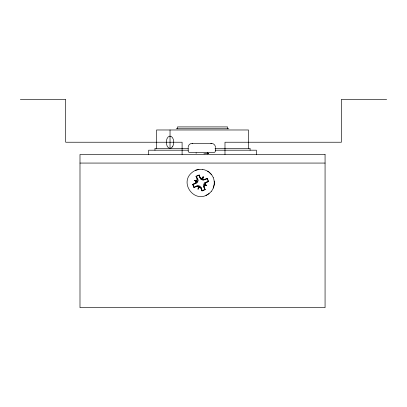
<?xml version="1.0" encoding="UTF-8"?>
<svg xmlns="http://www.w3.org/2000/svg" width="407" height="407" viewBox="0 0 407 407"><rect width="100%" height="100%" fill="white"/><g stroke="black" fill="none" stroke-linecap="round" stroke-linejoin="round"><path stroke-width="0.61" d="M211.528 191.214C214.362 187.337 215.084 182.173 213.314 177.696M214.321 184.62L214.326 181.069M197.71 182.087L196.179 181.598L195.508 183.216L192.628 184.402L193.92 187.546L198.54 185.297M199.13 185.541L198.046 189.107L199.806 186.335M199.155 174.969L200.173 178.022L201.964 178.77L203.164 176.806L202.503 180.113L202.228 179.441L203.164 176.806L201.557 179.721L200.961 179.472L200.173 178.022L199.155 174.969L196.011 176.267L197.202 179.146L196.525 180.764L198.102 181.14M188.156 147.329C188.156 145.213 189.993 143.376 192.109 143.376L211.482 143.376C213.599 143.376 215.435 145.213 215.435 147.329M202.793 178.877L204.411 179.548L207.29 178.363L204.416 179.792L202.625 179.044L203.164 176.806M199.252 187.383L200.87 188.054L202.055 190.939L201.048 187.876L199.262 187.134L198.046 189.107L198.596 186.854L196.81 186.111L193.92 187.546M213.293 188.105L214.219 184.676M196.179 181.598L194.454 180.393L196.235 181.125L196.428 181.598L195.686 183.384L192.628 184.402M197.431 181.415L196.235 181.125L196.708 180.932L197.451 179.146L196.011 176.267M205.199 189.642L203.775 186.757L203.286 185.109L203.531 184.519L204.685 185.144L206.756 185.521L204.986 184.773L204.518 184.966L203.775 186.757L205.199 189.642L202.055 190.939M204.202 184.239L204.986 184.773L204.792 184.305L205.54 182.514L208.588 181.507L205.703 182.692L205.031 184.31L203.927 183.567M204.014 186.762L204.685 185.144M198.046 189.107L199.41 186.213M211.513 191.178C196.271 208.399 174.964 180.26 195.665 170.238M200.87 188.054L200.671 186.187M209.101 193.62L205.922 195.452M207.463 153.948L208.598 153.378L207.463 152.813L207.463 152.243M197.247 185.841L194.053 187.245L192.928 184.524L196.164 183.211M203.098 180.362L204.411 179.548M204.411 179.818L207.173 178.653L208.298 181.38L204.935 182.662M201.964 178.77L202.432 178.576L202.625 179.044M201.557 179.721L202.228 179.441M199.262 187.134L198.789 187.327L198.596 186.854M197.461 182.682L195.508 183.216M204.172 182.977L205.703 182.692M195.528 170.274L198.967 169.358L202.538 169.393M195.564 170.299L198.992 169.388M203.897 153.831L208.598 153.378L207.295 153.154M210.862 143.412L211.482 143.376M197.202 179.146L198.351 180.55M20.35 99.344L65.69 99.344L65.69 142.231L182.097 142.231L182.097 154.487M386.65 99.344L341.397 99.344L341.397 142.231L224.985 142.231L224.985 154.487M176.216 128.754L228.836 128.754M188.171 148.357L154.96 148.357L154.96 150.198M215.033 148.357L250.091 148.357L250.091 150.198M188.141 150.198L148.682 150.198L148.682 154.487M215.369 150.198L256.369 150.198L256.369 154.487M79.991 163.065L325.066 163.065M192.109 143.376L192.73 143.412M196.428 181.598L194.454 180.393L196.525 180.764M194.454 180.393L196.708 180.932M204.518 184.966L206.756 185.521L205.031 184.31M202.528 169.368C207.255 170.131 211.431 173.275 213.329 177.691M200.341 177.854L201.958 178.525M196.8 186.36L198.418 187.032M207.606 171.149L208.628 171.744M204.792 184.305L206.756 185.521M209.035 172.105L211.543 174.618M198.036 179.787L196.316 176.384L199.038 175.264L200.381 178.139M207.29 178.363L208.588 181.507M203.785 186.391L204.909 189.514L202.187 190.639L201.155 187.474M248.479 148.357L248.479 129.981L156.578 129.981L156.578 148.357M227.544 128.754L227.544 126.913L177.508 126.913L177.508 128.754M215.395 147.95L215.359 151.643L214.265 152.483L189.179 152.472L188.232 151.643L188.192 147.95M196.128 152.813L196.128 153.378M170.034 129.981L170.034 148.357M325.066 154.487L79.991 154.487L79.991 307.656L325.066 307.656L325.066 154.487M172.67 146.566A6.125 3.729 -90 0 0 171.001 136.314A6.125 3.729 -90 0 0 166.432 143.819A6.125 3.729 -90 0 0 172.67 146.566"/></g></svg>
